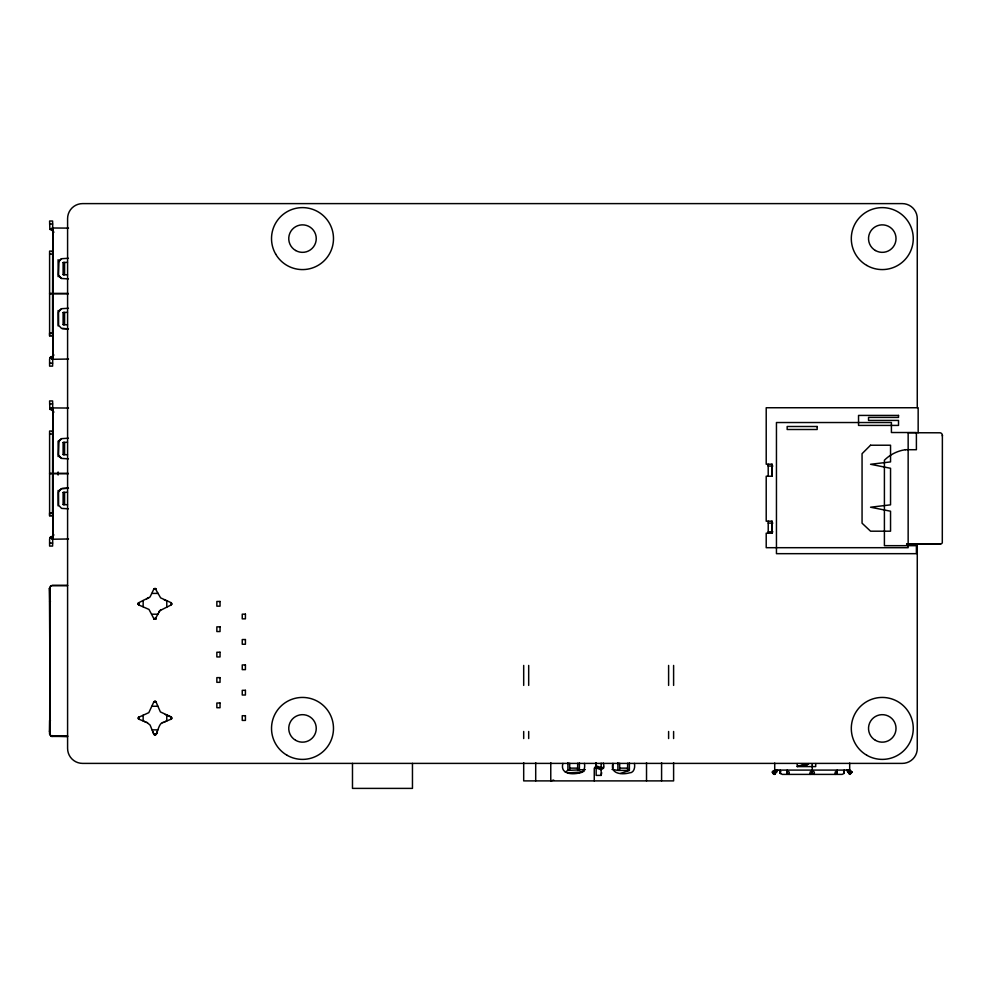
<?xml version="1.0" encoding="UTF-8"?>
<svg xmlns="http://www.w3.org/2000/svg" width="992" height="992" viewBox="0 0 992 992"><rect width="100%" height="100%" fill="white"/><g stroke="black" fill="none" stroke-linecap="round" stroke-linejoin="round"><path stroke-width="1.49" d="M49.6 515.48L49.6 431.036L53.109 431.036L52.601 400.942L49.6 400.942L49.848 408.94L53.109 411.048L52.998 431.036M49.6 335.556L49.6 251.1L53.109 251.1L52.601 221.018L49.6 221.018L49.848 229.016L53.109 231.111L52.998 251.1L53.109 230.578M49.798 733.931L49.699 587.946M52.601 515.976L52.601 473.717M52.601 473.32L52.688 431.036M52.601 336.052L52.601 293.793M52.601 293.384L52.688 251.1M50.17 537.49L52.601 539.375L53.109 535.978L50.58 536.97L49.6 539.053L49.6 546.071L52.601 546.071L53.109 515.728M50.17 357.566L52.601 359.439L53.109 356.041L50.58 357.046L49.6 359.129L49.6 366.135L52.601 366.135L53.109 335.804M58.106 505.87L58.106 490.457M58.106 456.556L58.106 441.155M58.106 325.934L58.106 310.533M58.106 276.632L58.106 259.681M63.104 504.531L63.104 492.466L64.579 492.392L64.579 504.606L63.104 504.531L67.468 504.754M63.104 454.547L63.104 442.494L64.579 442.407L64.579 454.621L63.104 454.547L67.468 454.77M63.104 324.595L63.104 312.542L64.579 312.455L64.579 324.682L63.104 324.595L67.468 324.818M63.104 274.61L63.104 262.558L64.579 262.483L64.579 274.697L63.104 274.61L67.468 274.846M523.689 762.687L523.689 780.89L673.605 780.89L673.605 762.687M535.705 780.89L535.705 762.687M550.771 762.65L550.771 780.89L553.672 780.059M594.258 780.89L594.258 768.391C596.192 763.741 606.645 774.653 603.26 763.059M612.895 767.895L612.895 763.369C609.857 774.008 621.959 774.901 629.387 772.892C634.136 773.004 635.351 767.039 634.384 763.394M646.524 780.89L646.524 762.65M661.59 780.89L661.59 762.687M906.589 544.149L940.23 544.137A2.244 2.244 0 0 0 942.301 542.686L942.375 435.166M52.737 293.793L52.688 336.052L52.998 293.793M52.998 293.384L53.109 251.1M52.737 473.717L52.688 515.976L52.998 473.717M52.998 473.32L53.109 431.036M565.279 772.012L567.908 770.4L567.92 762.712M629.374 762.712L629.387 770.4L617.892 770.4L617.904 762.712M49.761 692.428L49.699 734.663L51.634 736.424L67.568 736.461L50.716 736.052M942.388 435.947L942.388 435.463A2.728 2.728 0 0 0 940.23 432.797L908.151 432.735L908.151 547.696L766.208 547.696L766.208 533.2L772.21 533.2L772.21 521.197L766.208 521.197L766.208 476.222L772.21 476.222L772.21 464.219L766.208 464.219L766.208 407.749L918.158 407.749L918.158 432.735M50.456 720.477L49.6 720.477L49.6 733.931L51.398 736.362M49.761 720.477L49.6 732.034L50.133 724.805M49.761 629.449L49.798 586.966L52.142 585.404L67.568 585.404M596.155 763.022L596.155 775.397L601.152 775.397L601.71 772.718M812.448 771.292L811.94 773.636L810.104 774.392L810.104 772.049L812.299 770.809L814.308 772.049L814.308 774.392L812.225 773.152L812.299 766.593M601.152 763.158L601.152 775.397M837.149 771.057L837.037 773.636L835.19 774.392L835.19 772.049L837.198 770.809M171.852 603.682L171.132 604.959L159.873 610.65L155.025 619.293L153.934 618.797L148.986 609.435L138.88 604.996L138.086 603.855L138.806 602.677L150.065 596.961L153.921 588.888L155.099 588.33L160.617 597.866L171.393 602.814L171.752 604.339M775.62 773.252L777.716 770.09M787.35 771.292L789.21 772.049L789.21 774.392L787.35 773.636L787.214 770.809M138.31 604.537L138.359 603.024M145.7 722.002L138.545 719.051L138.21 717.514L148.825 712.64L153.896 701.766L155.682 701.406M804.946 765.278L804.103 763.852L804.227 764.497L797.208 766.593L797.208 763.592M68.423 258.292L61.578 258.701L58.987 260.76L58.54 274.598L58.987 276.421L61.578 278.479L68.423 278.901M68.448 308.276L61.578 308.686L58.987 310.744L58.54 312.567L58.615 325.339L61.578 328.451L68.374 328.86M68.423 438.216L61.578 438.638L58.987 440.696L58.54 454.522L58.987 456.345L61.578 458.403L68.423 458.837M68.374 488.2L61.578 488.61L58.987 490.668L58.54 492.491L58.615 505.263L61.578 508.388L68.374 508.797M837.037 771.292L837.198 773.152M844.192 770.809L843.597 771.689M780.22 773.152L782.217 774.392L842.196 774.392L844.155 773.388L844.192 770.09M164.238 722.002L171.393 719.051L171.728 717.514M171.79 718.431L171.058 719.25L171.058 716.894L160.394 711.921L155.856 701.555M138.111 604.004L138.186 603.322M49.761 730.93L50.034 730.224M162.973 722.511C157.108 723.218 157.083 742.76 152.706 731.476M157.232 731.476C158.584 735.283 150.635 734.564 156.141 734.167L153.797 734.167L150.102 725.065L146.965 722.511M52.663 359.302L68.51 359.042M52.663 539.226L68.51 538.978M158.757 612.138L159.563 610.973M595.46 767.014L596.155 765.836L595.696 762.898M846.684 770.09L848.929 773.376L850.851 771.069L852.091 772.098C846.424 778.1 852.302 770.561 849.685 770.09L774.715 770.09L772.557 771.875L773.537 771.069L774.578 772.16L775.322 773.487L774.219 774.392L772.322 772.098L773.537 771.069C777.455 772.929 773.45 776.476 772.322 772.098L773.264 771.317M58.615 261.826L61.578 258.701M58.615 441.75L61.578 438.638M847.726 772.371L849.685 770.09L849.685 763.059M601.859 768.998L601.152 769.73L594.605 767.473M849.995 774.256L852.054 772.074L851.124 771.317M58.615 311.798L61.578 308.686M58.615 491.734L61.578 488.61M155.856 734.588L155.025 734.948M812.064 773.388L812.299 771.255M155.682 619.07L156.141 618.512L153.822 618.586L154.318 619.107M159.898 610.65L160.642 610.092M50.17 229.598L52.601 227.714M50.17 409.522L52.601 407.65L49.749 408.63M562.91 763.394C559.897 774.02 572 774.888 579.402 772.892C584.164 773.004 585.367 767.039 584.4 763.394M815.697 763.592L815.697 766.593L797.208 766.593L804.45 764.857L806.409 765.278L808.74 763.691M808.765 763.604L806.484 765.018L804.301 763.852M50.518 585.987L51.162 585.602M155.694 619.07L154.74 619.268M146.68 598.821L148.899 597.742M162.44 722.734L166.78 720.973L166.78 715.158M52.998 359.042L52.998 356.041L52.601 359.439L50.369 357.306M52.998 538.978L52.998 535.978L52.601 539.375L50.369 537.23M620.595 773.388L629.387 770.4M576.86 773.388L584.114 771.305M154.603 701.245L155.434 701.282M567.908 770.4L585.342 769.594M846.684 770.474L849.685 770.09M596.155 765.836L601.152 767.659L603.26 767.399M567.908 772.892L582.18 772.049M62.335 488.51L68.448 488.2M63.104 262.558L67.468 262.334M63.104 312.542L67.468 312.319M63.104 442.494L67.468 442.258M63.104 492.466L67.468 492.243M153.934 618.797L156.042 618.735L153.822 618.586M155.98 588.839L153.797 589.124L155.818 588.665M49.6 224.018L52.601 224.018M68.51 228.11L52.7 227.999L52.663 231.099L53.109 228.569M53.109 232.116L54.002 232.116M49.6 254.101L52.601 254.101L52.601 251.1M49.6 293.384L68.163 293.384M49.6 293.793L68.386 293.793M52.601 333.052L49.6 333.052L49.6 336.052L53.109 336.052M52.998 336.052L53.109 355.049L54.002 355.049M49.6 363.146L52.601 363.146M49.6 403.942L52.601 403.942M68.51 408.047L52.7 407.923L52.663 411.023L53.109 408.208M54.002 412.04L53.109 412.04L53.109 410.142M49.6 434.037L52.601 434.037L52.601 431.036M772.855 466.042L768.217 466.042L768.192 464.219L768.217 476.222M49.6 473.32L68.163 473.32M49.6 473.717L68.386 473.717M52.601 512.988L49.6 512.988L49.6 515.976L53.109 515.976M768.217 523.094L772.855 523.094M768.217 531.824L772.855 531.824M52.998 515.976L53.109 534.973L54.002 534.973M49.6 543.07L52.601 543.07M906.676 544.149L940.23 544.137M52.142 585.602L67.568 585.602M152.061 593.402L158.236 593.402M49.6 601.4L50.456 601.4M151.702 614.209L157.877 614.209M153.797 701.976L156.141 701.976L154.058 701.555M152.061 706.254L157.877 706.254M152.061 729.864L157.877 729.864M153.896 734.39L156.017 734.39M52.142 735.903L67.568 735.903M52.142 736.188L67.568 736.188M569.668 768.13L577.666 768.13M619.653 768.13L627.626 768.13M62.335 328.55L68.448 328.873M774.715 763.096L774.715 770.09L777.703 770.474M612.014 769.358L617.892 770.4M154.864 734.973L154.058 734.564M165.304 714.575L171.517 717.216M164.238 599.875L166.78 600.904L166.78 607.079M147.498 722.734L143.158 720.973L143.158 715.158M601.152 767.659L602.851 768.453M804.152 764.274L804.611 764.733L804.103 763.852M780.791 771.689L780.22 770.809M849.214 773.611L850.169 774.392L848.929 773.376M58.615 275.354L61.578 278.479M58.615 455.291L61.578 458.403M774.715 770.09L776.662 772.371M138.21 718.617L138.88 716.894L138.88 719.25M50.034 591.641L49.625 590.228M811.94 771.292L812.225 773.152M812.324 773.388L812.25 772.185M787.239 773.388L787.214 770.09M50.084 595.423L49.6 587.946L50.022 733.931L49.6 587.946L49.761 601.4M844.031 771.292L844.155 773.388M780.233 771.057L780.357 773.636L780.357 771.292M171.058 602.64L171.43 604.76M138.806 602.677L138.88 604.996M138.508 602.876L138.57 604.798M579.39 762.712L579.402 770.4M917.265 407.6L917.265 218.612A14.992 14.992 0 0 0 902.274 203.608L82.584 203.608A14.992 14.992 0 0 0 67.592 218.612L67.592 748.402A14.992 14.992 0 0 0 82.584 763.394L902.274 763.394A14.992 14.992 0 0 0 917.265 748.402L917.265 543.926M837.198 770.09L837.149 773.388M812.101 764.051L812.101 766.593M780.22 770.09L780.233 773.388M771.875 464.219L771.875 476.222M771.875 521.197L771.875 533.2M768.217 521.197L768.217 533.2M673.605 665.434L673.605 685.41M673.605 731.488L673.605 738.544M668.608 665.434L668.608 685.41M668.608 731.488L668.608 738.544M627.626 763.232L627.626 770.4M619.653 763.232L619.653 770.4M577.666 763.232L577.666 770.4M569.668 763.232L569.668 770.4M528.686 665.434L528.686 685.41M528.686 731.488L528.686 738.544M523.689 665.434L523.689 685.41M523.689 731.488L523.689 738.544M412.461 763.394L412.461 788.392L352.482 788.392L352.482 763.394M171.393 717.08L171.393 719.051M143.158 600.544L143.158 606.72M58.106 471.969L58.106 475.044M53.109 355.049L53.109 359.042M53.109 534.973L53.109 538.978M52.142 735.543L52.142 736.461M870.554 445.222L862.06 453.691L862.06 523.193L870.554 531.191L890.543 531.191L890.543 511.215L870.554 507.222L890.543 504.841L890.543 468.286L870.554 464.281L890.543 461.912L890.543 445.222L870.554 445.222M775.037 773.735L774.244 774.392L775.037 773.735M905.374 449.711L901.951 450.368A37.436 37.436 0 0 0 884.405 460.214L884.405 545.674L916.397 545.674L916.397 553.672L776.451 553.672L776.451 422.53L891.411 422.53L891.411 432.524L916.397 432.524L916.397 449.711L905.374 449.711M898.516 415.425L858.539 415.425L858.539 425.419L898.516 425.419L898.516 420.422L868.533 420.422L868.533 417.421L898.516 417.421L898.516 415.425M817.16 426.498L787.164 426.498L787.164 429.499L817.16 429.499L817.16 426.498M220.038 601.462L216.851 601.462L216.851 606.162L220.038 606.162L220.038 601.462M245.421 614.16L242.246 614.16L242.246 618.847L245.421 618.847L245.421 614.16M220.038 626.845L216.851 626.845L216.851 631.544L220.038 631.544L220.038 626.845M245.421 639.542L242.246 639.542L242.246 644.242L245.421 644.242L245.421 639.542M220.038 652.24L216.851 652.24L216.851 656.94L220.038 656.94L220.038 652.24M245.421 664.938L242.246 664.938L242.246 669.637L245.421 669.637L245.421 664.938M220.038 677.635L216.851 677.635L216.851 682.322L220.038 682.322L220.038 677.635M245.421 690.32L242.246 690.32L242.246 695.02L245.421 695.02L245.421 690.32M220.038 703.018L216.851 703.018L216.851 707.718L220.038 707.718L220.038 703.018M245.421 715.716L242.246 715.716L242.246 720.415L245.421 720.415L245.421 715.716M875.403 740.317A13.739 13.739 0 0 0 896.024 728.413A13.739 13.739 0 0 0 875.403 716.509A13.739 13.739 0 0 0 875.403 740.317M295.628 740.317A13.739 13.739 0 0 0 316.25 728.413A13.739 13.739 0 0 0 295.628 716.509A13.739 13.739 0 0 0 295.628 740.317M866.785 755.247A30.988 30.988 0 0 0 913.26 728.413A30.988 30.988 0 0 0 866.785 701.58A30.988 30.988 0 0 0 866.785 755.247M287.01 755.247A30.988 30.988 0 0 0 333.486 728.413A30.988 30.988 0 0 0 287.01 701.58A30.988 30.988 0 0 0 287.01 755.247M295.628 250.505A13.739 13.739 0 0 0 316.25 238.601A13.739 13.739 0 0 0 295.628 226.697A13.739 13.739 0 0 0 295.628 250.505M875.403 250.505A13.739 13.739 0 0 0 896.024 238.601A13.739 13.739 0 0 0 875.403 226.697A13.739 13.739 0 0 0 875.403 250.505M275.664 254.088A30.988 30.988 0 0 0 329.344 254.088A30.988 30.988 0 0 0 302.498 207.613A30.988 30.988 0 0 0 275.664 254.088M866.785 265.434A30.988 30.988 0 0 0 913.26 238.601A30.988 30.988 0 0 0 866.785 211.767A30.988 30.988 0 0 0 866.785 265.434"/></g></svg>
